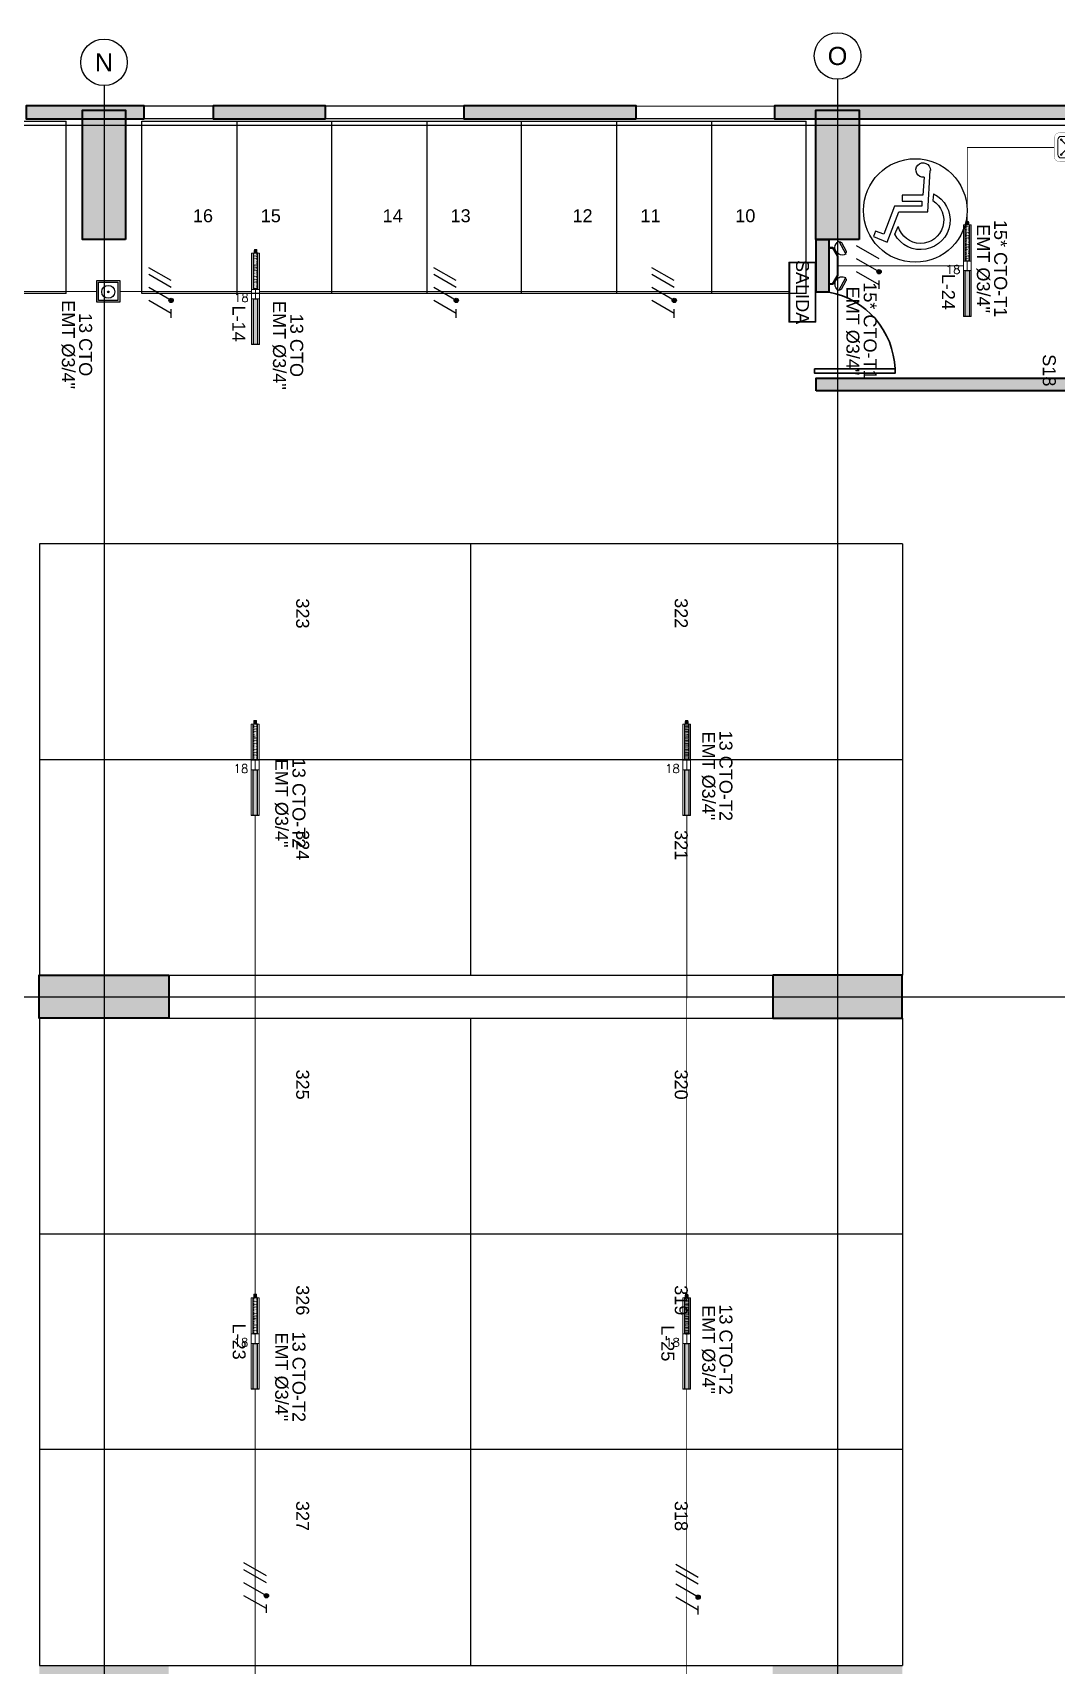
# Model space of a CAD drawing. Header units: millimetres. Extents: x -430 to 508, y 26 to 957.
# Drawn here: x 162.62 to 174.48, y 82.26 to 101.18 of the extents above; entities that cross this region are included whole.
import ezdxf
from ezdxf.enums import TextEntityAlignment as Align
from ezdxf.lldxf.tags import DXFTag

# ---------------------------------------------------------------- set-up
doc = ezdxf.new("R2010")
doc.units = ezdxf.units.MM
doc.linetypes.add('Center', pattern=[50.8, 31.75, -6.35, 6.35, -6.35])
doc.linetypes.add('LÍNEAS_OCULTASX2', pattern=[0.75, 0.5, -0.25])
for name, color, linetype in [('-ALAMBRADO', 7, 'Continuous'), ('-CN-GYD-ILUMINACION-EM', 1, 'Continuous'), ('-CN-GYD-TEXTOS', 7, 'Continuous'), ('-parquead', 8, 'Continuous'), ('A-HATCH CONCRETO', 8, 'Continuous'), ('A_CIRCULO DE EJES', 252, 'Continuous'), ('AREA PARQUEO', 8, 'Continuous'), ('GG_EMERGENCIA 03', 1, 'Continuous'), ('GG_LUMINARIA LED HERMETICA', 1, 'Continuous'), ('LUMINARIA DE EMERGENCIA', 1, 'Continuous'), ('TEXTO 3', 3, 'Continuous'), ('Textos-espacios', 8, 'Continuous')]:
    doc.layers.add(name, color=color, linetype=linetype)
doc.layers.add('-auxiliar', color=190, linetype='Continuous', plot=False)
for name, color, linetype, lineweight in [('-CN-GYD-INTERRUPTORES DE PARED', 3, 'Continuous', 20), ('-CN-GYD-TUBERÍA PRINCIPAL ILUMINACION', 5, 'Continuous', 5), ('-CN-GYD-TUBERÍA TOMACORRIENTE PVC', 86, 'Continuous', 18), ('_TEXTO', 7, 'Continuous', 9), ('Estructura', 250, 'Continuous', 40), ('L', 7, 'Continuous', 15), ('LUMINARIA DE EMERGENCIA PARA SOBREPONER', 1, 'Continuous', 25), ('Muro', 250, 'Continuous', 40), ('TEXTOS', 250, 'Continuous', 20), ('Vidrio', 8, 'Continuous', 30)]:
    doc.layers.add(name, color=color, linetype=linetype, lineweight=lineweight)
doc.layers.add('-CN-GYD-VENTANA GRAFICA', color=7, linetype='Continuous', lineweight=5, true_color=0xa953a0)
doc.layers.add('Columna', color=7, linetype='Continuous', lineweight=40, true_color=0x4d4d4d)
doc.layers.add('EJE-ESTRUCTURA', color=7, linetype='Center', true_color=0xbdbdbd)
doc.layers.add('JCA_HATCH 254', color=7, linetype='Continuous', true_color=0xcfcfcf)
doc.styles.add('A_TEXT1', font='arial.ttf')
doc.styles.add('CORPORATIVO', font='simplex.shx')
doc.styles.add('GYD', font='arial.ttf', dxfattribs={"height": 2.5})
doc.styles.get("Standard").update_dxf_attribs({"font": 'arial.ttf'})
tags = doc.linetypes.add('EMT_LINE', pattern='A,0.5,-0.2,["EMT",Standard,S=0.1,R=0,X=-0.1,Y=-0.05],-0.25', length=0.95).pattern_tags.tags
tags[6] = DXFTag(74, 10)
pattern_1 = [(270, (73.633, 4.985), (10.40324, -6.00631), [1.50158, -10.51105]), (360, (73.6335, 4.2344), (10.40324, 6.00631), [0.75079, -20.05569]), (360, (73.6335, 4.047), (10.40324, 6.00631), [0.60063, -20.20584]), (360, (73.6335, 4.422), (10.40324, 6.00631), [0.60063, -20.20584]), (330, (73.633, 3.859), (10.40324, 6.00631), [0.4805, -11.53212]), (30, (73.633, 4.61), (4e-09, 12.01262), [0.4805, -11.53212])]
pattern_2 = [(0, (0, 0), (0, 6.985), [5.08, -1.905]), (90, (0, 0), (-6.985, 4e-16), [5.08, -1.905])]

# ---------------------------------------------------------------- blocks, each defined once
blk = doc.blocks.new('GG_HERMETICA')
h = blk.add_hatch()
h.set_pattern_fill('SWAMP', color=252, scale=0.472938, angle=270)
h.set_pattern_definition(pattern_1)
h.paths.add_polyline_path([(-20, -24), (-20, 23), (-550, 23), (-550, -24)])
h = blk.add_hatch()
h.set_pattern_fill('SWAMP', color=252, scale=0.472938, angle=270)
h.set_pattern_definition(pattern_1)
h.paths.add_polyline_path([(509, -24), (509, 24), (90, 23), (90, -24)])
at = {"layer": '-CN-GYD-INTERRUPTORES DE PARED', "color": 1}
blk.add_line((-20, 0), (90, 0), dxfattribs=at)
at = {"layer": '-CN-GYD-INTERRUPTORES DE PARED', "color": 1, "extrusion": (0, 0, -1)}
blk.add_lwpolyline([(20, -46), (550, -46), (550, 46), (20, 46)], dxfattribs=at)
at = {"layer": '-CN-GYD-INTERRUPTORES DE PARED', "color": 1}
for points in [[(509, -46), (509, 46)], [(513, 8), (512, 7), (512, 3), (511, 0), (511, -13), (509, -13), (509, 0), (509, 13), (511, 13), (511, 0), (512, -3), (512, -7), (513, -8)], [(519, 12), (519, 17), (513, 17), (513, 17), (512, 16), (511, 15), (511, 13), (512, 12), (513, 11), (519, 11)], [(513, 11), (513, 8), (519, 8)], [(518, 17), (518, 11), (518, 8), (518, 0), (518, -8), (518, -11), (518, -17)], [(528, -12), (528, -16), (520, -16), (520, -12), (520, 0), (520, 12), (519, 12), (519, 0), (519, -12), (520, -12)], [(520, 12), (520, 16), (528, 16), (528, 12)], [(528, 8), (520, 8)], [(541, -14), (540, -16), (530, -16), (530, -12), (530, 0), (530, 12), (528, 12), (528, 0), (528, -12), (530, -12)], [(530, 12), (530, 16), (540, 16), (541, 14)], [(530, 7), (540, 7), (540, 9), (530, 9)], [(540, 9), (541, 11)], [(540, 7), (541, 4)], [(519, -12), (519, -17), (513, -17), (513, -17), (512, -16), (511, -15), (511, -13), (512, -12), (513, -11), (519, -11)], [(513, -11), (513, -8), (519, -8)], [(528, -8), (520, -8)], [(530, -7), (540, -7), (540, -9), (530, -9)], [(540, -7), (541, -4)], [(540, -9), (541, -11)]]:
    blk.add_lwpolyline(points, dxfattribs=at)
blk.add_lwpolyline([(550, -11), (550, 0), (550, 11), (548, 14), (546, 14), (541, 14), (541, 0), (541, -14), (546, -14), (548, -14)], close=True, dxfattribs=at)
for points in [[(509, 46, 0), (90, 46, 0), (-20, 46, 0), (-20, -46, 0), (90, -46, 0), (90, 46, 0)], [(90, -46, 0), (509, -46, 0)]]:
    blk.add_polyline3d(points, dxfattribs=at)
at = {"ltscale": 0.3}
blk.add_line((-550, -40), (-550, 40), dxfattribs=at)
at = {"color": 1}
blk.add_lwpolyline([(-20, 23), (-20, -24), (-550, -24), (-550, 23)], close=True, dxfattribs=at)
blk.add_lwpolyline([(509, -24), (90, -24), (90, 23), (509, 23)], dxfattribs=at)
at = {"color": 7, "style": 'CORPORATIVO', "flags": 1}
for tag, p in [('TIPOCONTROL', (-554, 0)), ('CONTROL', (-554, 10)), ('ACTUADOR', (-554, -10))]:
    blk.add_attdef(tag, text='', height=2, dxfattribs=at).set_placement(p, align=Align.MIDDLE_RIGHT)
at = {"color": 7, "style": 'CORPORATIVO'}
blk.add_attdef('IDENTIFICACION', text='', height=2, dxfattribs=at).set_placement((0, 82), align=Align.BOTTOM_CENTER)
at = {"color": 7, "style": 'CORPORATIVO', "flags": 1}
for tag, p in [('FABRICANTE', (553, 16)), ('REFERENCIA', (553, 5)), ('LOCALIZACION', (553, -5)), ('POTENCIA', (553, -16))]:
    blk.add_attdef(tag, text='', height=2, dxfattribs=at).set_placement(p, align=Align.MIDDLE_LEFT)
at = {"color": 7, "style": 'CORPORATIVO'}
blk.add_attdef('CIRCUITO', text='', height=2, dxfattribs=at).set_placement((532, -92), align=Align.TOP_LEFT)
blk = doc.blocks.new('3x')
at = {"layer": '-ALAMBRADO'}
h = blk.add_hatch(color=256, dxfattribs=at)
edge = h.paths.add_edge_path()
edge.add_arc((0.078, 0.13), 0.025, 0, 360)
for p, q in [((-0.152, 0.13), (-0.302, -0.13)), ((-0.072, 0.13), (-0.222, -0.13)), ((0.078, 0.13), (-0.072, -0.13)), ((0.228, 0.13), (0.078, -0.13))]:
    blk.add_line(p, q, dxfattribs=at)
blk.add_lwpolyline([(0.278, 0.13), (0.178, 0.13)], dxfattribs=at)
blk.add_circle((0.078, 0.13), 0.025, dxfattribs=at)
blk = doc.blocks.new('*U27')
at = {"layer": '-ALAMBRADO'}
blk.add_blockref('3x', (0, 0), dxfattribs=at)
blk = doc.blocks.new('*U528')
at = {"layer": '-CN-GYD-ILUMINACION-EM', "ltscale": 0.3}
for p, q in [((-145, 270), (-200, 170)), ((-114, 285), (-197, 136)), ((-119, 277), (-119, 277)), ((-193, 144), (-193, 144)), ((-145, -270), (-200, -170)), ((-114, -285), (-197, -136)), ((-193, -144), (-193, -144)), ((-119, -277), (-119, -277))]:
    blk.add_line(p, q, dxfattribs=at)
at = {"layer": '-CN-GYD-ILUMINACION-EM'}
for p, q in [((0, 217), (-46, 217)), ((0, 207), (-40, 207)), ((0, -217), (0, 217)), ((-104, 116), (-104, -116)), ((-94, 114), (-94, -114)), ((-46, -217), (0, -217)), ((-40, -207), (0, -207))]:
    blk.add_line(p, q, dxfattribs=at)
for points in [[(-46, 217), (-104, 116)], [(-40, 207), (-94, 114)], [(-56, 199), (-70, 208)], [(-96, 130), (-110, 138)], [(-96, -130), (-110, -138)], [(-46, -217), (-104, -116)], [(-40, -207), (-94, -114)], [(-56, -199), (-70, -208)]]:
    blk.add_lwpolyline(points, dxfattribs=at)
at = {"layer": '-CN-GYD-ILUMINACION-EM', "ltscale": 0.3}
for centre, radius, start, end in [((-156, 211), 85.5, 240.9715, 60.9715), ((-128, 260), 19.1, 60.9715, 150.9715), ((-183, 161), 19.1, 150.9715, 240.9715), ((-183, -161), 19.1, 119.0285, 209.0285), ((-156, -211), 85.5, 299.0285, 119.0285), ((-128, -260), 19.1, 209.0285, 299.0285)]:
    blk.add_arc(centre, radius, start, end, dxfattribs=at)
at = {"layer": '-CN-GYD-TEXTOS', "style": 'GYD'}
blk.add_attdef('5', (-68, -406), '', height=125, rotation=90, dxfattribs=at)
blk = doc.blocks.new('Caja de paso')
at = {"layer": '-CN-GYD-TUBERÍA TOMACORRIENTE PVC', "const_width": 0.00173}
blk.add_lwpolyline([(-0.111, 0.067), (-0.111, -0.067, 0.414214), (-0.067, -0.111), (0.067, -0.111, 0.414214), (0.111, -0.067), (0.111, 0.067, 0.414214), (0.067, 0.111), (-0.067, 0.111, 0.414214)], format="xyb", close=True, dxfattribs=at)
at = {"layer": '-CN-GYD-TUBERÍA TOMACORRIENTE PVC'}
blk.add_lwpolyline([(-0.057, -0.082), (0.057, -0.082, 0.414214), (0.082, -0.057), (0.082, 0.057, 0.414214), (0.057, 0.082), (-0.057, 0.082, 0.414214), (-0.082, 0.057), (-0.082, -0.057, 0.414214)], format="xyb", close=True, dxfattribs=at)
at = {"layer": '-CN-GYD-TUBERÍA TOMACORRIENTE PVC', "linetype": 'LÍNEAS_OCULTASX2'}
for points in [[(-0.057, 0.057), (0.057, -0.057)], [(0.057, 0.057), (-0.057, -0.057)]]:
    blk.add_lwpolyline(points, dxfattribs=at)
at = {"layer": '-CN-GYD-TUBERÍA TOMACORRIENTE PVC'}
for centre in [(-0.057, 0.057), (0.057, 0.057), (-0.057, -0.057), (0.057, -0.057)]:
    blk.add_circle(centre, 0.00665, dxfattribs=at)
blk = doc.blocks.new('Salida_3.8W')
h = blk.add_hatch()
h.set_pattern_fill('ANGLE', color=256)
h.set_pattern_definition(pattern_2)
h.paths.add_polyline_path([(0.434, -0.01), (0.434, 0.303), (-0.434, 0.303), (-0.434, -0.01)])
h.paths.add_polyline_path([(-0.424, 0), (-0.424, 0.293), (0.424, 0.293), (0.424, 0)], flags=16)
h = blk.add_hatch()
h.set_pattern_fill('ANGLE', color=256)
h.set_pattern_definition(pattern_2)
h.paths.add_polyline_path([(0.434, -0.01), (0.434, 0.303), (-0.434, 0.303), (-0.434, -0.01)])
h.paths.add_polyline_path([(-0.424, 0), (-0.424, 0.293), (0.424, 0.293), (0.424, 0)], flags=16)
at = {"layer": 'L'}
h = blk.add_hatch(dxfattribs=at)
h.set_pattern_fill('ANGLE', color=3)
h.set_pattern_definition([(0, (-44.6785, -37.2514), (0, 6.985), [5.08, -1.905]), (90, (-44.6785, -37.2514), (-6.985, 4e-16), [5.08, -1.905])])
h.paths.add_polyline_path([(0.434, -0.01), (0.434, 0.303), (-0.434, 0.303), (-0.434, -0.01)])
h.paths.add_polyline_path([(-0.424, 0), (-0.424, 0.293), (0.424, 0.293), (0.424, 0)], flags=16)
h = blk.add_hatch(color=3, dxfattribs=at)
h.paths.add_polyline_path([(0.434, -0.01), (0.434, 0.303), (-0.434, 0.303), (-0.434, -0.01)])
h.paths.add_polyline_path([(-0.424, 0), (-0.424, 0.293), (0.424, 0.293), (0.424, 0)], flags=16)
at = {"layer": 'L', "color": 3}
for points in [[(-0.434, 0.303), (0.434, 0.303), (0.434, -0.01), (-0.434, -0.01)], [(-0.424, 0.293), (0.424, 0.293), (0.424, 0), (-0.424, 0)]]:
    blk.add_lwpolyline(points, close=True, dxfattribs=at)
at = {"layer": 'L', "color": 3, "insert": (0, 0.146, 712.661), "char_height": 0.15, "width": 0.84839, "attachment_point": 5}
blk.add_mtext('\\pxqc;SALIDA', dxfattribs=at)
blk = doc.blocks.new('2x')
at = {"layer": '-ALAMBRADO'}
h = blk.add_hatch(color=256, dxfattribs=at)
edge = h.paths.add_edge_path()
edge.add_arc((0.075, 0.13), 0.025, 0, 360)
for p, q in [((-0.075, 0.13), (-0.225, -0.13)), ((0.075, 0.13), (-0.075, -0.13)), ((0.225, 0.13), (0.075, -0.13))]:
    blk.add_line(p, q, dxfattribs=at)
blk.add_lwpolyline([(0.275, 0.13), (0.175, 0.13)], dxfattribs=at)
blk.add_circle((0.075, 0.13), 0.025, dxfattribs=at)
blk = doc.blocks.new('*U23')
at = {"layer": '-ALAMBRADO'}
blk.add_blockref('2x', (0, 0), dxfattribs=at)
blk = doc.blocks.new('discap')
at = {"layer": 'TEXTO 3', "color": 0, "linetype": 'Continuous'}
for p, q in [((-179169, -277469), (-179154, -277610)), ((-178353, -278322), (-178426, -278155))]:
    blk.add_line(p, q, dxfattribs=at)
blk.add_lwpolyline([(-178974, -277120), (-178946, -277498), (-178511, -277498), (-178511, -277624), (-178926, -277624), (-178926, -277730), (-178352, -277730), (-178127, -278321), (-177953, -278254), (-177909, -278371), (-178198, -278488), (-178440, -277852), (-179047, -277852), (-179102, -276980)], dxfattribs=at)
for centre, radius, start, end in [((-178951, -276970), 152, 261.2603, 183.6697), ((-178897, -278025), 619, 116.0954, 331.345), ((-178897, -278025), 488, 121.7945, 344.571)]:
    blk.add_arc(centre, radius, start, end, dxfattribs=at)
blk = doc.blocks.new('A_B_Eje')
at = {"layer": 'A_CIRCULO DE EJES', "ltscale": 1.5}
blk.add_circle((0, 0), 0.0045, dxfattribs=at)
at = {"layer": 'A_CIRCULO DE EJES', "ltscale": 1.5, "style": 'A_TEXT1'}
blk.add_attdef('EJE', text='', height=0.0035, dxfattribs=at).set_placement((0, 0), align=Align.MIDDLE_CENTER)
blk = doc.blocks.new('estructura etapa 3')
at = {"layer": 'Columna', "transparency": 33554687}
h = blk.add_hatch(color=256, dxfattribs=at)
h.dxf.hatch_style = 1
h.paths.add_polyline_path([(-876.45, -6659.124), (-876.95, -6659.124), (-876.95, -6657.624), (-876.45, -6657.624)])
h.paths.add_polyline_path([(-867.95, -6659.124), (-868.45, -6659.124), (-868.45, -6657.624), (-867.95, -6657.624)])
h.paths.add_polyline_path([(-860.452, -6659.124), (-860.952, -6659.124), (-860.952, -6657.624), (-860.452, -6657.624)])
h.paths.add_polyline_path([(-856.154, -6658.124), (-856.154, -6657.624), (-856.654, -6657.624), (-856.654, -6658.124)])
h.paths.add_polyline_path([(-883.95, -6659.124), (-884.45, -6659.124), (-884.45, -6657.624), (-883.95, -6657.624)])
h.paths.add_polyline_path([(-891.651, -6658.124), (-891.651, -6657.624), (-892.35, -6657.624), (-892.35, -6658.124)])
h.paths.add_polyline_path([(-849.354, -6658.124), (-849.354, -6657.624), (-850.055, -6657.624), (-850.055, -6658.124)])
h.paths.add_polyline_path([(-849.354, -6668.199), (-849.354, -6667.599), (-849.854, -6667.599), (-849.854, -6668.199)])
h.paths.add_polyline_path([(-856.154, -6668.149), (-856.154, -6667.649), (-856.654, -6667.649), (-856.654, -6668.149)])
h.paths.add_polyline_path([(-859.952, -6667.649), (-859.952, -6668.149), (-861.452, -6668.149), (-861.452, -6667.649)])
h.paths.add_polyline_path([(-868.95, -6667.649), (-868.95, -6668.149), (-867.45, -6668.149), (-867.45, -6667.649)])
h.paths.add_polyline_path([(-875.95, -6667.649), (-875.95, -6668.149), (-877.45, -6668.149), (-877.45, -6667.649)])
h.paths.add_polyline_path([(-884.95, -6667.649), (-884.95, -6668.149), (-883.45, -6668.149), (-883.45, -6667.649)])
h.paths.add_polyline_path([(-891.85, -6668.199), (-891.851, -6667.599), (-892.35, -6667.599), (-892.349, -6668.199)])
h.paths.add_polyline_path([(-891.85, -6676.199), (-891.85, -6675.599), (-892.349, -6675.599), (-892.349, -6676.199)])
h.paths.add_polyline_path([(-884.95, -6675.649), (-884.95, -6676.149), (-883.45, -6676.149), (-883.45, -6675.649)])
h.paths.add_polyline_path([(-875.95, -6675.649), (-875.95, -6676.149), (-877.45, -6676.149), (-877.45, -6675.649)])
h.paths.add_polyline_path([(-868.95, -6675.649), (-868.95, -6676.149), (-867.45, -6676.149), (-867.45, -6675.649)])
h.paths.add_polyline_path([(-859.952, -6675.649), (-859.952, -6676.149), (-861.452, -6676.149), (-861.452, -6675.649)])
h.paths.add_polyline_path([(-856.154, -6676.149), (-856.154, -6675.649), (-856.654, -6675.649), (-856.654, -6676.149)])
h.paths.add_polyline_path([(-849.354, -6676.199), (-849.354, -6675.599), (-849.854, -6675.599), (-849.854, -6676.199)])
h.paths.add_polyline_path([(-849.354, -6686.299), (-849.354, -6685.699), (-849.854, -6685.699), (-849.854, -6686.299)])
h.paths.add_polyline_path([(-856.154, -6686.249), (-856.154, -6685.749), (-856.654, -6685.749), (-856.654, -6686.249)])
h.paths.add_polyline_path([(-859.952, -6685.749), (-859.952, -6686.249), (-861.452, -6686.249), (-861.452, -6685.749)])
h.paths.add_polyline_path([(-868.95, -6685.749), (-868.95, -6686.249), (-867.45, -6686.249), (-867.45, -6685.749)])
h.paths.add_polyline_path([(-875.95, -6685.749), (-875.95, -6686.249), (-877.45, -6686.249), (-877.45, -6685.749)])
h.paths.add_polyline_path([(-884.95, -6685.749), (-884.95, -6686.249), (-883.45, -6686.249), (-883.45, -6685.749)])
h.paths.add_polyline_path([(-891.847, -6686.299), (-891.851, -6685.699), (-892.35, -6685.699), (-892.346, -6686.299)])
h.paths.add_polyline_path([(-891.651, -6694.249), (-891.651, -6693.749), (-892.35, -6693.749), (-892.35, -6694.249)])
h.paths.add_polyline_path([(-884.95, -6693.749), (-884.95, -6694.249), (-883.45, -6694.249), (-883.45, -6693.749)])
h.paths.add_polyline_path([(-875.95, -6693.749), (-875.95, -6694.249), (-877.45, -6694.249), (-877.45, -6693.749)])
h.paths.add_polyline_path([(-868.95, -6693.749), (-868.95, -6694.249), (-867.45, -6694.249), (-867.45, -6693.749)])
h.paths.add_polyline_path([(-859.952, -6693.749), (-859.952, -6694.249), (-861.452, -6694.249), (-861.452, -6693.749)])
h.paths.add_polyline_path([(-856.054, -6694.249), (-856.054, -6693.749), (-856.654, -6693.749), (-856.654, -6694.249)])
h.paths.add_polyline_path([(-849.353, -6694.294), (-849.354, -6693.699), (-849.855, -6693.699), (-849.854, -6694.294)])
h.paths.add_polyline_path([(-849.358, -6703.974), (-849.353, -6703.374), (-849.854, -6703.374), (-849.859, -6703.974)])
h.paths.add_polyline_path([(-856.054, -6703.924), (-856.054, -6703.424), (-856.654, -6703.424), (-856.654, -6703.924)])
h.paths.add_polyline_path([(-861.847, -6703.424), (-860.347, -6703.424), (-860.347, -6703.924), (-861.847, -6703.924)])
h.paths.add_polyline_path([(-867.95, -6704.924), (-867.95, -6703.424), (-868.45, -6703.424), (-868.45, -6704.924)])
h.paths.add_polyline_path([(-876.45, -6704.924), (-876.45, -6703.424), (-876.95, -6703.424), (-876.95, -6704.924)])
h.paths.add_polyline_path([(-883.95, -6704.924), (-883.95, -6703.424), (-884.45, -6703.424), (-884.45, -6704.924)])
h.paths.add_polyline_path([(-891.651, -6703.924), (-891.651, -6703.424), (-892.35, -6703.424), (-892.35, -6703.924)])
h.paths.add_polyline_path([(-891.65, -6711.949), (-891.65, -6711.449), (-892.35, -6711.449), (-892.35, -6711.949)])
h.paths.add_polyline_path([(-883.95, -6709.549), (-883.95, -6711.949), (-884.45, -6711.949), (-884.45, -6709.549)])
h.paths.add_polyline_path([(-876.95, -6709.549), (-876.95, -6711.949), (-876.45, -6711.949), (-876.45, -6709.549)])
h.paths.add_polyline_path([(-868.45, -6709.549), (-868.45, -6711.949), (-867.95, -6711.949), (-867.95, -6709.549)])
h.paths.add_polyline_path([(-860.952, -6711.949), (-860.952, -6709.549), (-860.452, -6709.549), (-860.452, -6711.949)])
h.paths.add_polyline_path([(-855.954, -6711.949), (-855.954, -6711.449), (-856.654, -6711.449), (-856.654, -6711.949)])
h.paths.add_polyline_path([(-849.354, -6711.949), (-849.354, -6711.449), (-850.054, -6711.449), (-850.054, -6711.949)])
edge = h.paths.add_edge_path()
edge.add_line((-876.7, -6657.34), (-876.7, -6714.914))
at = {"layer": 'EJE-ESTRUCTURA'}
for p, q in [((-868.2, -6657.265), (-868.2, -6714.914)), ((-876.7, -6657.34), (-876.7, -6714.914)), ((-892.986, -6657.799), (-848.943, -6657.799)), ((-893.028, -6667.899), (-848.943, -6667.899))]:
    blk.add_line(p, q, dxfattribs=at)
at = {"layer": 'Estructura'}
for points in [[(-876.45, -6659.124), (-876.95, -6659.124), (-876.95, -6657.624), (-876.45, -6657.624)], [(-867.95, -6659.124), (-868.45, -6659.124), (-868.45, -6657.624), (-867.95, -6657.624)], [(-875.95, -6667.649), (-875.95, -6668.149), (-877.45, -6668.149), (-877.45, -6667.649)], [(-868.95, -6667.649), (-868.95, -6668.149), (-867.45, -6668.149), (-867.45, -6667.649)]]:
    blk.add_lwpolyline(points, close=True, dxfattribs=at)
ref = blk.add_blockref('A_B_Eje', (-868.2, -6656.995), dxfattribs=dict(xscale=60, yscale=60, zscale=60))
ref.add_attrib('EJE', 'O', dxfattribs={"color": 7, "ltscale": 1.5, "height": 0.21, "style": 'A_TEXT1'}).set_placement((-868.2, -6656.995), align=Align.MIDDLE_CENTER)
ref = blk.add_blockref('A_B_Eje', (-876.7, -6657.069), dxfattribs=dict(xscale=60, yscale=60, zscale=60))
ref.add_attrib('EJE', 'N', dxfattribs={"color": 7, "ltscale": 1.5, "height": 0.21, "style": 'A_TEXT1'}).set_placement((-876.7, -6657.069), align=Align.MIDDLE_CENTER)
blk = doc.blocks.new('A$C972f9415')
at = {"layer": 'A-HATCH CONCRETO', "ltscale": 0.03}
h = blk.add_hatch(color=256, dxfattribs=at)
h.dxf.hatch_style = 1
h.paths.add_polyline_path([(52.108, 57.896), (52.108, 58.046)], flags=17)
h.paths.add_polyline_path([(52.108, 57.896), (52.108, 58.046), (50.674, 58.046), (50.674, 57.896)])
h.paths.add_polyline_path([(49.074, 57.896), (49.074, 58.046), (48.306, 58.046), (48.306, 57.896), (47.106, 57.896), (47.106, 58.046), (46.299, 58.046), (46.299, 57.896)])
h.paths.add_polyline_path([(45.499, 57.896), (45.499, 58.046), (43.895, 58.046), (43.895, 57.896)])
h.paths.add_polyline_path([(42.295, 57.896), (42.295, 58.046), (32.53, 58.046), (32.53, 57.896)])
h.paths.add_polyline_path([(30.93, 57.896), (30.93, 58.046), (28.93, 58.046), (28.93, 57.896)])
h.paths.add_polyline_path([(27.33, 57.896), (27.33, 58.046), (26.028, 58.046), (26.028, 57.896)])
h.paths.add_polyline_path([(25.228, 57.896), (25.228, 58.046), (23.858, 58.046), (23.858, 57.896)])
h.paths.add_polyline_path([(23.058, 57.896), (23.058, 58.046), (21.257, 58.046), (21.257, 57.896)])
h.paths.add_polyline_path([(19.657, 57.897), (19.657, 58.047), (19.054, 58.046), (19.054, 57.896)])
h.paths.add_polyline_path([(17.854, 57.896), (17.854, 58.046), (14.654, 58.046), (14.654, 57.896)])
h.paths.add_polyline_path([(13.454, 57.896), (13.454, 58.046), (12.852, 58.046), (12.852, 57.896), (12.052, 57.898), (12.052, 58.046), (7.227, 58.046), (7.227, 57.896), (12.114, 57.898), (14.114, 57.896)])
at = {"layer": 'JCA_HATCH 254'}
h = blk.add_hatch(color=256, dxfattribs=at)
h.paths.add_polyline_path([(41.522, 54.742), (41.372, 54.742), (41.372, 57.896), (41.522, 57.896)])
h.paths.add_polyline_path([(33.013, 54.742), (33.013, 54.892), (41.372, 54.892), (41.372, 54.742)])
h.paths.add_polyline_path([(40.66, 54.892), (40.51, 54.892), (40.51, 56.496), (40.66, 56.496)])
h.paths.add_polyline_path([(33.163, 55.888), (33.013, 55.888), (33.013, 56.496), (33.163, 56.496)])
edge = h.paths.add_edge_path()
edge.add_line((40.51, 57.546), (40.51, 57.696))
edge.add_line((40.51, 57.696), (40.51, 57.546))
at = {"layer": '-auxiliar', "elevation": -201.258}
for points in [[(33.163, 55.888), (33.013, 55.888), (33.013, 56.496), (33.163, 56.496)], [(33.013, 54.742), (33.013, 54.892), (41.372, 54.892), (41.372, 54.742)]]:
    blk.add_lwpolyline(points, close=True, dxfattribs=at)
at = {"layer": '-parquead'}
for p, q in [((34.013, 52.971), (24.013, 52.971)), ((34.013, 52.971), (34.013, 47.971)), ((34.013, 47.471), (34.013, 39.971)), ((34.013, 42.471), (24.013, 42.471))]:
    blk.add_line(p, q, dxfattribs=at)
for points in [[(25.228, 58.046), (26.028, 58.046), (26.028, 57.896), (25.228, 57.898)], [(27.33, 58.046), (28.93, 58.046), (28.93, 57.896), (27.33, 57.898)], [(30.93, 58.045), (32.53, 58.046), (32.53, 57.896), (30.93, 57.897)]]:
    blk.add_lwpolyline(points, close=True, dxfattribs=at)
for points in [[(24.324, 55.871), (17.725, 55.871), (17.725, 57.871)], [(17.725, 57.871), (24.324, 57.871)], [(24.324, 55.871), (24.324, 57.871)], [(32.9, 55.871), (25.202, 55.871), (25.202, 57.871)], [(25.202, 57.871), (32.9, 57.871)], [(26.301, 57.871), (26.301, 55.871)], [(27.401, 55.871), (27.401, 57.871)], [(28.501, 57.871), (28.501, 55.871)], [(29.601, 55.871), (29.601, 57.871)], [(30.701, 57.871), (30.701, 55.871)], [(31.801, 57.871), (31.801, 55.871)], [(32.9, 55.871), (32.9, 57.871)], [(24.013, 52.971), (24.013, 47.971), (34.013, 47.971)], [(29.013, 47.971), (29.013, 52.971)], [(24.013, 50.471), (34.013, 50.471)], [(24.013, 47.471), (24.013, 39.971), (34.013, 39.971)], [(24.013, 47.471), (34.013, 47.471)], [(29.013, 39.971), (29.013, 47.471)], [(24.013, 44.971), (34.013, 44.971)]]:
    blk.add_lwpolyline(points, dxfattribs=at)
at = {"layer": 'AREA PARQUEO', "color": 252}
blk.add_circle((34.163, 56.834), 0.6, dxfattribs=at)
at = {"layer": 'Muro'}
for points in [[(25.227, 57.897), (25.227, 58.047), (23.858, 58.046), (23.858, 57.896)], [(27.33, 57.896), (27.33, 58.046), (26.028, 58.046), (26.028, 57.896)], [(30.93, 57.896), (30.93, 58.046), (28.93, 58.046), (28.93, 57.896)], [(42.295, 57.896), (42.295, 58.046), (32.53, 58.046), (32.53, 57.896)], [(33.163, 55.888), (33.013, 55.888), (33.013, 56.496), (33.163, 56.496)], [(33.013, 54.742), (33.013, 54.892), (41.372, 54.892), (41.372, 54.742)]]:
    blk.add_lwpolyline(points, close=True, dxfattribs=at)
at = {"layer": 'Vidrio'}
blk.add_lwpolyline([(32.997, 54.997), (32.997, 54.947), (33.929, 54.947), (33.929, 54.997)], close=True, dxfattribs=at)
blk.add_arc((32.986, 54.962), 0.943, 2.113, 79.2257, dxfattribs=at)
at = {"layer": 'AREA PARQUEO', "color": 252, "xscale": -0.00055120696621, "yscale": 0.00055120696621, "zscale": 0.0005512069662100001, "rotation": 359.999999975327}
blk.add_blockref('discap', (-64.385, 209.971), dxfattribs=at)
at = {"layer": 'Muro'}
blk.add_blockref('estructura etapa 3', (901.462, 6715.62), dxfattribs=at)
at = {"layer": 'Textos-espacios', "char_height": 0.15}
for s, width, insert, attachment_point, rotation in [('16', 0.89145, (26.025, 56.848), 3, 0), ('15', 0.89145, (26.578, 56.848), 1, 360), ('14', 0.89145, (28.224, 56.848), 3, 0), ('13', 0.89145, (28.778, 56.848), 1, 360), ('12', 0.89145, (30.424, 56.848), 3, 0), ('11', 0.89145, (30.978, 56.848), 1, 360), ('10', 0.89145, (32.077, 56.848), 1, 360), ('323', 1.47717, (27.139, 52.338), 1, 270), ('322', 1.21675, (31.526, 52.341), 1, 270), ('324', 1.47717, (27.139, 49.652), 1, 270), ('321', 1.21675, (31.526, 49.652), 1, 270), ('325', 1.47717, (27.139, 46.877), 1, 270), ('320', 1.21675, (31.526, 46.877), 1, 270), ('326', 1.34839, (27.139, 44.377), 1, 270), ('319', 1.44433, (31.526, 44.377), 1, 270), ('327', 1.46632, (27.139, 41.877), 1, 270), ('318', 1.32926, (31.526, 41.877), 1, 270)]:
    blk.add_mtext_dynamic_manual_height_columns(s, width=width, gutter_width=5, heights=[0], dxfattribs=dict(at, insert=insert, attachment_point=attachment_point, rotation=rotation))
blk = doc.blocks.new('A$Cc7fbbbd8')
at = {"layer": 'GG_EMERGENCIA 03', "ltscale": 0.3}
h = blk.add_hatch(dxfattribs=at)
h.set_pattern_fill('ANSI31', color=256, scale=0.0005, angle=90)
h.set_pattern_definition([(135, (0.0614115, 0.0595737), (-0.00112253, -0.00112253), [])])
edge = h.paths.add_edge_path()
edge.add_arc((0.0614, 0.1), 0.00475, 0, 360)
for points in [[(-0.005, 0.0348), (-0.005, 0.1606), (0.1278, 0.1606), (0.1278, 0.0348)], [(0.005, 0.0448), (0.005, 0.1506), (0.1178, 0.1506), (0.1178, 0.0448)]]:
    blk.add_lwpolyline(points, close=True, dxfattribs=at)
for radius in [0.0376, 0.00475]:
    blk.add_circle((0.0614, 0.1), radius, dxfattribs=at)

msp = doc.modelspace()

# ---------------------------------------------------------------- linework, layer by layer
at = {"layer": '-CN-GYD-TUBERÍA PRINCIPAL ILUMINACION', "linetype": 'EMT_LINE', "ltscale": 15, "const_width": 0.01}
for points in [[(173.453, 98.993), (173.453, 99.851), (174.459, 99.851)], [(171.954, 98.478), (173.407, 98.478)], [(159.963, 98.182), (163.365, 98.182)], [(163.631, 98.182), (165.159, 98.182)], [(165.252, 98.182), (168.511, 98.182)], [(168.511, 98.182), (171.391, 98.182)], [(165.201, 86.558), (165.201, 92.108)], [(170.201, 86.558), (170.202, 92.107)], [(165.201, 85.458), (165.201, 79.908)], [(170.201, 79.908), (170.201, 85.458)]]:
    msp.add_lwpolyline(points, dxfattribs=at)

# ---------------------------------------------------------------- block references
at = {"layer": '-CN-GYD-VENTANA GRAFICA', "linetype": 'Continuous', "ltscale": 10, "xscale": 1.523145158877299, "yscale": 1.523145158877299, "zscale": 1.523145158877299}
msp.add_blockref('Caja de paso', (174.628, 99.854), dxfattribs=at)
msp.add_blockref('A$C972f9415', (138.687, 42.286))
at = {"layer": '_TEXTO', "linetype": 'Continuous', "ltscale": 10, "rotation": 270}
for name, p, zscale in [('*U23', (172.3, 98.485), 0.5), ('*U27', (164.097, 98.155), 320), ('*U27', (167.401, 98.155), 320), ('*U27', (169.927, 98.155), 320), ('*U27', (165.201, 83.142), 320), ('*U27', (170.204, 83.125), 320)]:
    msp.add_blockref(name, p, dxfattribs=dict(at, zscale=zscale))
at = {"layer": 'GG_LUMINARIA LED HERMETICA'}
ref = msp.add_blockref('GG_HERMETICA', (173.453, 98.443), dxfattribs=dict(at, xscale=0.001, yscale=0.001, zscale=0.001, rotation=90))
ref.add_attrib('IDENTIFICACION', '18', dxfattribs={"layer": '0', "color": 7, "height": 0.1, "style": 'CORPORATIVO'}).set_placement((173.288, 98.357), align=Align.BOTTOM_CENTER)
ref = msp.add_blockref('GG_HERMETICA', (165.205, 98.116), dxfattribs=dict(at, xscale=0.001, yscale=0.001, zscale=0.001, rotation=90))
ref.add_attrib('IDENTIFICACION', '18', dxfattribs={"layer": '0', "color": 7, "height": 0.1, "style": 'CORPORATIVO'}).set_placement((165.04, 98.03), align=Align.BOTTOM_CENTER)
ref = msp.add_blockref('GG_HERMETICA', (165.201, 92.658), dxfattribs=dict(at, xscale=0.001, yscale=0.001, zscale=0.001, rotation=90))
ref.add_attrib('IDENTIFICACION', '18', dxfattribs={"layer": '0', "color": 7, "height": 0.1, "style": 'CORPORATIVO'}).set_placement((165.036, 92.571), align=Align.BOTTOM_CENTER)
ref = msp.add_blockref('GG_HERMETICA', (170.201, 92.657), dxfattribs=dict(at, xscale=0.001, yscale=0.001, zscale=0.001, rotation=90))
ref.add_attrib('IDENTIFICACION', '18', dxfattribs={"layer": '0', "color": 7, "height": 0.1, "style": 'CORPORATIVO'}).set_placement((170.036, 92.571), align=Align.BOTTOM_CENTER)
ref = msp.add_blockref('GG_HERMETICA', (165.201, 86.008), dxfattribs=dict(at, xscale=0.001, yscale=0.001, zscale=0.001, rotation=90))
ref.add_attrib('IDENTIFICACION', '18', dxfattribs={"layer": '0', "color": 7, "height": 0.1, "style": 'CORPORATIVO'}).set_placement((165.036, 85.921), align=Align.BOTTOM_CENTER)
ref = msp.add_blockref('GG_HERMETICA', (170.201, 86.008), dxfattribs=dict(at, xscale=0.001, yscale=0.001, zscale=0.001, rotation=90))
ref.add_attrib('IDENTIFICACION', '18', dxfattribs={"layer": '0', "color": 7, "height": 0.1, "style": 'CORPORATIVO'}).set_placement((170.036, 85.921), align=Align.BOTTOM_CENTER)
at = {"layer": 'L', "xscale": 0.8, "rotation": 270}
msp.add_blockref('Salida_3.8W', (171.396, 98.174), dxfattribs=at)
at = {"layer": 'LUMINARIA DE EMERGENCIA', "linetype": 'Continuous', "ltscale": 10, "xscale": -0.001, "yscale": 0.001, "zscale": 0.001}
msp.add_blockref('*U528', (171.849, 98.478), dxfattribs=at)
at = {"layer": 'LUMINARIA DE EMERGENCIA PARA SOBREPONER', "xscale": 2, "yscale": 2, "zscale": 2, "rotation": 179.9999999999999}
msp.add_blockref('A$Cc7fbbbd8', (163.621, 98.377), dxfattribs=at)

# ---------------------------------------------------------------- texts
at = {"layer": 'TEXTOS', "char_height": 0.15, "width": 1.36121, "attachment_point": 1, "rotation": 270}
for s, insert in [('\\A1;\\pxsm0.8,qc;15* CTO-T1\\PEMT Ø3/4"       ', (173.914, 99.127)), ('\\A1;\\pxsm0.8,qc;15* CTO-T1\\PEMT Ø3/4"       ', (172.402, 98.404)), ('\\A1;\\pxsm0.8,qc;13 CTO\\PEMT Ø3/4"       ', (163.311, 98.246)), ('\\A1;\\pxsm0.8,qc;13 CTO\\PEMT Ø3/4"       ', (165.757, 98.237)), ('\\A1;\\pxsm0.8,qc;13 CTO-T2\\PEMT Ø3/4"       ', (170.731, 93.248)), ('\\A1;\\pxsm0.8,qc;13 CTO-T2\\PEMT Ø3/4"       ', (165.783, 92.932)), ('\\A1;\\pxsm0.8,qc;13 CTO-T2\\PEMT Ø3/4"       ', (170.731, 86.598)), ('\\A1;\\pxsm0.8,qc;13 CTO-T2\\PEMT Ø3/4"       ', (165.783, 86.282))]:
    msp.add_mtext(s, dxfattribs=dict(at, insert=insert))
at = {"layer": 'TEXTOS', "char_height": 0.15, "attachment_point": 1, "rotation": 270}
for s, heights, insert in [('\\pxqc;L-24', [0.203], (173.309, 98.564)), ('\\pxqc;L-14', [0.203], (165.087, 98.195)), ('\\pxqc,t1;S18', [0], (174.478, 97.654)), ('\\pxqc;L-23', [0], (165.09, 86.396)), ('\\pxqc;L-25', [0.203], (170.057, 86.377))]:
    msp.add_mtext_dynamic_manual_height_columns(s, width=0.77349, gutter_width=0.325, heights=heights, dxfattribs=dict(at, insert=insert))

doc.saveas('drawing.dxf')
